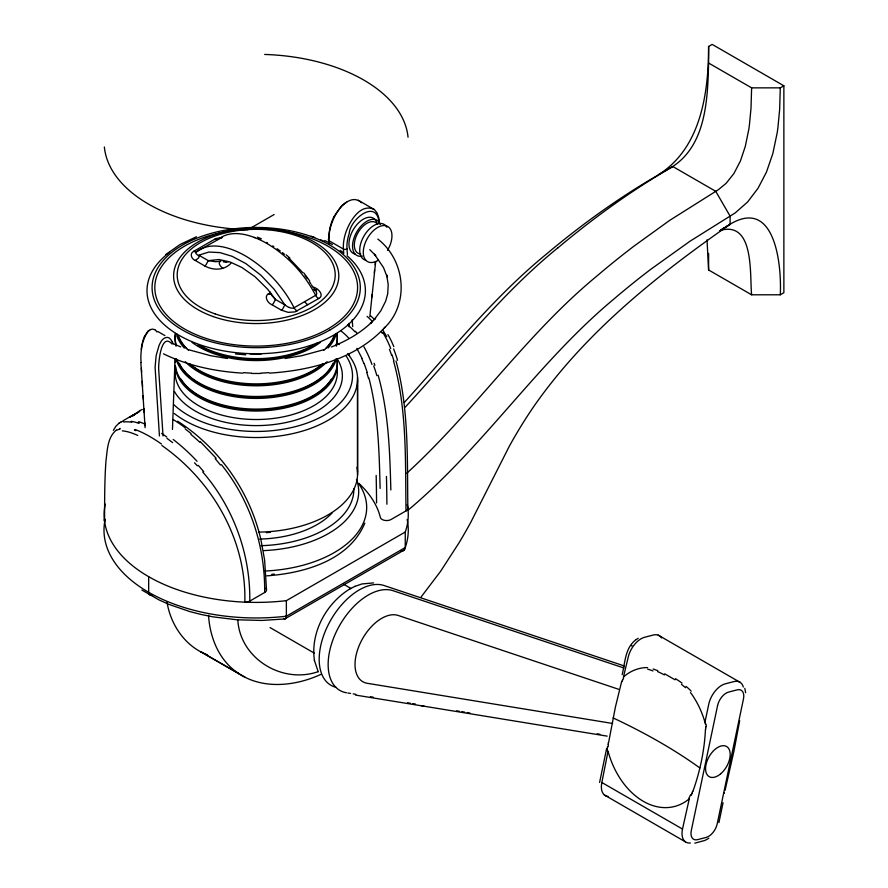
<?xml version="1.0" encoding="UTF-8"?>
<svg xmlns="http://www.w3.org/2000/svg" width="888" height="888" viewBox="0 0 888 888"><rect width="100%" height="100%" fill="white"/><g stroke="black" fill="none" stroke-linecap="round" stroke-linejoin="round"><path stroke-width="1.33" d="M105.206 519.258A6.338 3.663 0 0 0 104.562 521.178C104.662 501.01 104.473 480.808 105.994 460.683C107.381 450.205 107.381 437.273 116.383 430.092M357.553 472.094L357.553 377.611M708.602 46.465L708.602 63.026C707.647 99.012 706.215 144.522 672.76 166.5L658.419 174.769C701.065 148.107 708.602 92.596 708.602 46.465L712.187 44.4L783.871 85.792L783.871 292.729L780.286 294.794L751.614 294.794L708.602 269.963L707.026 239.849M708.602 63.026L751.614 87.857L751.015 108.147L749.383 125.219A169.286 97.736 -60 0 1 748.784 129.459L745.287 146.42L740.403 161.028L733.888 173.571L726.095 183.35L718.337 189.732L669.541 220.468L634.243 245.943A698.445 403.252 -60 0 0 596.703 276.19C525.962 334.487 474.325 411.555 406.837 473.193M783.871 85.792L780.286 87.857L779.653 109.391L777.866 128.038A191.364 110.489 -60 0 1 777.189 132.789L772.849 153.535L766.444 172.128L758.063 188.223L747.585 201.998L735.22 212.898L690.131 241.136L650.826 269.264A678.199 391.553 -60 0 0 614.374 298.634C538.206 361.816 483.949 446.708 408.036 510.189M705.461 729.126C704.506 750.349 700.022 771.439 692.873 791.43M314.452 660.65C310.223 632.589 326.207 603.274 350.094 588.788M172.461 429.459L175.058 358.497M199.079 255.1L208.858 252.048L220.069 252.625L232.134 256.31L245.765 263.525L261.072 275.358L274.248 289.377L284.87 304.895L282.606 309.135A6.482 3.741 -60.1 0 1 281.296 310.123L271.906 304.706C267.122 302.986 263.114 294.883 270.13 293.073M219.791 238.561L196.792 251.582C192.707 254.678 203.596 255.367 196.581 259.474A6.482 3.741 -59.9 0 1 195.26 260.45C191.375 259.141 189.322 253.258 193.751 251.304L215.851 238.572L222.566 237.396M608.125 746.764L608.358 744.433M371.661 297.524L371.95 294.783M374.281 272.827L374.57 270.074M375.158 264.591L375.446 261.838M369.83 316.75L375.68 261.605M141.192 349.439L141.603 346.575M739.682 720.634L733.999 750.871L725.074 790.353M608.558 742.757L615.406 707.059L621.678 681.407M599.6 782.483L606.604 748.651M141.703 345.998L142.446 342.502M718.914 822.61L723.054 802.752M622.166 674.658C625.152 662.748 624.974 647.63 636.086 639.638M608.025 796.469A19.003 10.967 -60 0 1 601.853 782.495L608.08 750.993M623.354 677.422L628.116 657.631A19.003 10.967 -60 0 1 644.644 637.262L653.29 635.031A19.003 10.967 -60 0 1 661.56 637.906M690.42 843.001A19.003 10.967 -60 0 1 682.495 829.059L689.332 798.623M142.602 341.902L143.423 339.127M143.223 341.369L143.59 340.215A23.787 13.731 -60 0 1 144.711 337.251C146.265 333.522 149.817 327.184 154.712 329.681M143.601 338.606L143.789 338.073A20.069 11.588 -60 0 1 144.422 336.485L148.263 330.858M692.085 793.361L691.197 795.37M364.835 523.121C349.117 560.683 303.962 573.193 266.844 575.846M113.364 430.369L115.795 426.351L118.914 423.254M334.077 216.461L341.236 206.282M334.487 216.972C338.339 208.114 351.437 192.918 361.449 202.764M383.949 328.349C409.934 304.073 405.328 260.262 377.844 239.094M421.101 596.969L440.537 571.395L459.24 542.49A326.928 188.756 -60 0 0 470.773 522.311L509.179 446.531A268.587 155.067 -60 0 1 534.365 405.661C585.814 332.101 657.087 275.28 730.103 224.353L727.716 225.752M404.295 402.508C450.338 351.648 493.306 297.447 546.708 253.857A706.804 408.069 -60 0 1 658.419 174.892M405.339 407.037C455.255 353.124 500.543 294.45 557.842 247.852M385.237 326.995C356.11 358.952 311.255 370.396 269.53 373.138M133.2 415.817L134.288 414.718M342.035 205.505L344.91 203.197M196.792 251.582C211.3 240.593 231.346 247.885 245.443 255.922C266.1 268.143 283.128 286.424 294.095 307.759L315.606 295.338C304.639 274.015 287.601 255.733 266.955 243.501C252.836 235.464 232.8 228.183 218.304 239.161M165.845 254.512L180.031 244.511L196.437 236.752M271.284 294.394L268.121 294.239M636.263 639.527L638.183 638.294M708.857 838.272L704.972 840.414L694.816 843.156M345.332 202.919L346.62 202.175M138.284 412.032L129.881 417.138L139.827 411.422M404.506 549.839L284.771 618.958L262.038 620.446L237.074 619.802L213.353 616.905L200.977 614.441L189.899 611.61L169.197 604.484L158.952 599.877L141.88 590.032M720.645 229.87L721.245 229.526M723.232 228.36L724.231 227.783M725.03 227.317L725.718 226.906M725.918 226.795L727.316 225.985M148.429 330.758L149.639 330.325M274.126 214.53L247.741 229.77A152.07 87.801 0 0 1 104.362 146.986M195.26 260.45L204.651 265.878C212.809 270.452 223.832 270.729 230.847 263.403M281.296 310.123L288.167 312.354L294.994 311.899L318.648 298.579C325.119 295.116 317.516 287.812 313.031 287.057M123.343 420.59L133.3 414.84M720.545 229.959L724.131 227.883M726.517 226.507C774.713 193.717 781.817 263.836 780.286 294.794M247.741 602.264L264.657 592.496A6.338 3.663 0 0 0 265.812 588.222M105.228 504.073A152.07 87.801 0 0 0 286.369 600.654L405.25 532.023A152.07 87.801 0 0 0 407.27 504.573M105.084 519.635A152.137 87.834 0 0 0 286.369 616.205L405.25 547.541A152.137 87.834 0 0 0 407.159 519.513M220.624 261.183L215.618 261.727L208.436 260.706L198.857 255.233M354.712 586.469L361.971 583.949L373.548 582.917M349.85 588.91L354.978 586.335M120.824 422.066L122.966 421.178M320.901 674.38C294.361 686.668 259.895 690.065 235.453 671.228C218.104 658.23 209.79 636.385 208.547 615.306M719.646 230.736L720.268 230.469M331.413 346.986C346.142 341.159 360.262 333.266 371.695 322.2L370.451 323.521L375.58 318.126L374.281 319.491L380.841 310.778L385.658 301.199L387.701 293.85L388.2 284.471L386.635 274.88L387.113 276.878L383.494 267.521L374.425 254.234L375.724 255.655L369.796 249.672M720.89 230.214C754.711 221.356 749.627 275.369 751.614 294.794M324.364 349.561L301.476 355.766L285.137 358.486M119.503 428.638L120.191 428.438M317.882 671.75C282.007 684.126 240.149 658.541 237.818 620.179M220.346 238.428L221.512 238.239M220.712 261.139C217.238 262.271 220.613 267.055 222.777 268.065M751.614 87.857L780.286 87.857M251.837 373.46L260.595 373.46M607.17 736.141L421.556 705.805M247.375 602.253L246.453 602.219M246.087 602.208L245.177 602.164M314.874 290.032L315.817 289.965A6.482 3.752 -60 0 0 317.138 289.433M242.946 373.149C215.629 371.539 188.212 365.878 163.503 353.846M235.498 353.957L245.754 354.823M647.63 667.687L645.365 667.587A71.129 50.527 75.5 0 0 624.175 676.334M227.261 358.486L210.611 355.7L188.167 349.606M424.331 706.26L355.444 695.06M612.609 723.465L367.266 683.294A37.662 21.745 -60 0 1 359.973 643.767A37.662 21.745 -60 0 1 398.157 615.451L618.792 689.332M347.896 693.006L350.549 693.439M353.191 693.872L355.844 694.316M370.44 696.703L373.093 697.135M407.57 702.774L410.223 703.207M412.876 703.651L415.529 704.084M456.643 710.811L459.285 711.244M461.938 711.677L464.591 712.109M467.243 712.553L469.896 712.986M597.213 733.821L599.866 734.265M223.232 261.793L226.529 262.393M254.19 237.396L255.156 237.684M653.113 668.975L657.786 670.673M624.009 668.031L393.051 590.698A56.666 32.712 -60 0 0 335.597 633.311A56.666 32.712 -60 0 0 346.575 692.784M138.14 422.244L139.583 422.732M134.432 430.147L135.786 430.647M258.93 239.005L259.884 239.372M314.596 289.965L313.941 289.555M257.409 237.14L261.416 238.817M207.237 654.756C185.248 646.486 170.762 624.963 167.033 602.319M173.97 344.045L180.719 346.886M664.69 673.826L675.047 679.808M266.644 242.468L267.61 242.968M324.775 240.526L332.378 244.511M658.197 635.12L740.281 682.428M245.099 677.267L200.588 651.648L239.46 674.036M672.76 166.5L715.761 191.331L730.103 216.161L730.103 224.442M358.253 200.211L374.536 209.746L377.023 212.898L378.588 217.072M284.87 304.895L275.48 299.478L271.85 295.538L269.752 291.708M157.72 331.435L164.891 335.575M343.878 584.393L351.049 588.533M601.853 782.495L682.495 829.059M270.074 627.605L314.274 653.124M685.514 841.902L604.428 795.004M272.705 245.887L273.793 246.553M177.689 421.234C218.959 447.885 249.484 490.898 260.695 538.761M373.87 209.235C359.962 203.163 349.461 221.9 345.787 232.556A36.364 20.99 -60 0 0 343.423 249.04L343.745 253.624M277.045 248.696L280.264 250.982M161.894 445.521C212.232 480.741 246.598 539.871 244.811 602.153A6.338 3.663 0 0 0 249.772 601.087C250.505 554.168 233.477 507.47 202.753 471.994M166.933 438.284L172.627 442.635M185.192 428.926L191.087 433.566M681.451 684.337L685.569 687.712M337.052 342.957L339.127 344.566M282.384 252.603L284.504 254.279M286.18 254.812L289.888 258.064M288.578 257.742L302.753 272.627M370.807 315.984L374.603 319.569M200.344 441.702L216.128 458.23M194.539 462.803L197.358 465.845M355.322 331.235L356.921 333.022M690.442 692.596L691.896 694.449A71.173 50.561 75.5 0 1 704.961 722.266M347.852 353.468L349.595 355.611M221.412 464.657C250.338 500.488 265.246 546.597 264.657 592.496M303.807 272.927L309.734 280.985M305.095 275.602L307.326 278.643M382.484 329.57L386.757 336.696M309.446 281.718L310.789 283.783M311.444 284.815L312.709 286.902M356.843 348.34L361.982 358.308M171.983 343.978C160.584 331.124 157.986 366.078 158.786 370.807L163.026 435.941M314.374 660.35L318.248 671.816M389.444 349.273L391.575 355.022M364.102 363.381L367.266 372.438M374.137 363.281L374.869 365.246M393.484 360.883C407.159 409.59 405.272 460.783 406.005 510.889A6.338 3.663 0 0 0 407.847 508.025C407.137 458.941 409.046 408.835 396.015 361.039M378.122 375.191C388.633 412.465 389.843 451.515 390.842 489.998M744.821 688.311L745.631 692.729M368.897 378.011C378.299 413.986 379.198 451.448 380.12 488.411M260.961 539.926L264.613 559.973L266.511 589.854M378.721 217.66L379.176 220.735M104.562 521.178L104.362 519.48M407.847 508.025L408.036 509.712L391.109 519.48A6.338 3.663 0 0 1 384.626 520.368A6.338 3.663 0 0 1 380.364 517.415A152.07 87.801 0 0 0 358.796 483.327M705.272 723.998L704.961 722.244L708.757 704.195A19.003 10.967 -60 0 1 725.296 683.827L733.932 681.596A19.003 10.967 -60 0 1 743.312 687.012M379.231 223.598C377.267 197.547 350.138 218.981 349.195 233.544A33.811 19.525 -60 0 0 346.997 248.873L347.408 254.601M352.203 319.78L352.714 326.64M348.873 323.376L349.128 326.806M329.315 244.2L329.071 240.77A2.531 1.576 -4.2 0 1 329.06 238.539M159.44 435.986L155.089 367.232L156.144 355.566L159.019 345.587A16.85 9.724 -60 0 1 160.573 342.446C162.104 338.65 167.599 334.998 170.64 339.383A28.927 16.706 -60 0 1 172.194 341.88M141.381 368.276L141.636 372.183M142.224 381.307L142.568 386.513M143.157 395.637L143.412 399.545M144 408.658L144.256 412.565M144.933 422.988L145.11 425.596M140.87 362.681L145.099 427.705M708.602 253.413L708.602 269.963M405.25 532.023L405.25 547.541A6.494 4.662 42.2 0 1 400.943 551.148M357.553 380.519L357.553 474.991M286.369 600.654L286.369 616.172M148.673 576.678L148.673 592.207A6.338 3.663 -60 0 0 151.915 595.304M274.414 229.981A101.376 58.53 0 0 1 340.792 319.824A101.376 58.53 0 0 1 171.617 319.824A101.376 58.53 0 0 1 237.984 229.981M243.146 229.515A101.376 58.53 0 0 1 245.732 229.337M266.666 229.337A101.376 58.53 0 0 1 269.264 229.515M227.439 261.838A75.635 43.667 60 0 1 228.061 261.949M289.211 307.514A11.822 8.469 13.8 0 1 285.015 304.817M318.648 298.501A5.561 3.208 60 0 1 315.562 295.36M316.184 291.941A4.851 3.385 13.4 0 1 315.762 295.438M307.892 304.706A5.561 3.208 60 0 1 304.817 301.565M196.836 251.648A5.561 3.208 60 0 1 193.762 251.226M218.337 239.227A5.561 3.208 60 0 1 215.262 238.817M297.136 310.911A5.561 3.208 60 0 1 294.061 307.781M294.194 307.87A4.851 3.385 13.4 0 1 289.288 307.448M271.906 304.695A6.482 3.741 -60 0 0 273.227 303.718L275.48 299.478L267.643 289.188L255.056 276.745L241.858 267.454L230.025 261.96L218.959 259.518L208.236 260.65L205.972 264.89A6.482 3.741 -60 0 1 204.651 265.878M313.875 288.556A11.81 8.192 15.6 0 1 316.472 291.886M261.461 353.901A104.118 60.118 0 0 1 249.861 353.868M347.053 255.744A109.191 63.037 0 0 1 337.307 332.922L333.411 335.287A109.191 63.037 0 0 1 184.149 338.073A109.191 63.037 0 0 1 169.663 252.259M311.066 236.208A109.191 63.037 0 0 1 314.685 237.473M320.535 239.771A109.191 63.037 0 0 1 323.909 241.247M340.115 250.372A109.191 63.037 0 0 1 343.212 252.625M557.853 247.907A727.205 419.846 -60 0 1 672.76 166.622M624.297 666.377A35.675 20.602 -60 0 0 621.5 665.023L384.093 585.525A56.666 32.712 -60 0 0 327.25 626.817A56.666 32.712 -60 0 0 335.875 687.257M331.291 379.209A79.465 45.876 0 0 1 256.199 410.078A79.465 45.876 0 0 1 181.108 379.209M336.874 359.363A81.108 46.82 0 0 1 261.438 410.933A81.108 46.82 0 0 1 175.125 365.412M337.063 358.641A81.108 46.82 0 0 1 263.536 408.902A81.108 46.82 0 0 1 175.524 367.11M333.044 363.259A79.465 45.876 0 0 1 256.199 397.469A79.465 45.876 0 0 1 179.354 363.259M336.33 358.819A81.108 46.82 0 0 1 256.199 398.412A81.108 46.82 0 0 1 176.068 358.819M335.586 359.252A81.108 46.82 0 0 1 256.199 396.481A81.108 46.82 0 0 1 176.812 359.252M321.678 364.968A79.465 45.876 0 0 1 190.72 364.968M336.874 334.143A81.108 46.82 0 0 1 336.33 346.198M327.117 361.694A81.108 46.82 0 0 1 256.199 385.803A81.108 46.82 0 0 1 185.281 361.694M176.068 346.198A81.108 46.82 0 0 1 175.524 334.143M337.063 333.411A81.108 46.82 0 0 1 335.986 345.454M323.032 363.581A81.108 46.82 0 0 1 189.377 363.581M176.412 345.454A81.108 46.82 0 0 1 175.336 333.411M333.977 335.764A79.465 45.876 0 0 1 325.685 348.629M186.713 348.629A79.465 45.876 0 0 1 178.421 335.764M335.586 335.953A81.108 46.82 0 0 1 328.061 348.074M268.709 372.627A81.108 46.82 0 0 1 260.994 373.104M251.404 373.104A81.108 46.82 0 0 1 243.689 372.627M184.338 348.074A81.108 46.82 0 0 1 176.812 335.953M335.586 334.021A81.108 46.82 0 0 1 323.898 350.216M188.5 350.216A81.108 46.82 0 0 1 176.812 334.021M317.216 343.145A79.465 45.876 0 0 1 198.024 344.999M320.357 342.391A81.108 46.82 0 0 1 192.041 342.391M313.553 344.921A81.108 46.82 0 0 1 198.845 344.921M348.651 354.989A101.376 58.53 0 0 1 307.137 429.614A101.376 58.53 0 0 1 174.292 413.486M345.954 355.688A96.304 55.6 0 0 1 298.734 425.741A96.304 55.6 0 0 1 173.782 404.617M356.987 467.288A101.376 58.53 0 0 1 258.83 532.112M337.085 369.264A81.097 46.82 0 0 1 254.123 419.502A81.097 46.82 0 0 1 175.735 366.877M337.962 360.128A86.169 49.75 0 0 1 283.427 423.054A86.169 49.75 0 0 1 174.448 391.564M332.156 512.876A86.169 49.75 0 0 1 259.496 539.083M270.241 532.334A81.097 46.82 0 0 1 266.278 532.678M353.846 488.844A97.647 56.377 0 0 1 261.139 545.676M356.51 479.431A102.497 59.174 0 0 1 332.323 531.202L328.671 533.433A102.497 59.174 0 0 1 263.903 550.593M274.303 574.081A104.606 60.395 0 0 1 271.761 574.325M359.141 484.315A110.467 63.781 0 0 1 338.25 550.172L334.31 552.558A110.467 63.781 0 0 1 264.502 571.062M264.657 54.446A152.07 87.801 0 0 1 408.036 137.218M286.158 615.928A6.494 2.264 74.7 0 1 283.727 618.392M386.447 476.39A340.959 40.626 85.1 0 1 386.902 504.24M376.168 475.435A347.619 39.538 85.4 0 1 376.579 502.963M373.704 365.889A108.07 66.989 76.5 0 1 376.878 375.657M363.925 346.808A85.836 56.976 77.1 0 1 371.983 364.457M347.741 324.997A69.863 51.56 81.4 0 1 354.978 331.823M367.099 316.372A69.075 52.037 83.4 0 1 372.56 321.756M381.263 331.601A74.947 55.345 82.5 0 1 382.251 333.211M382.861 332.545A84.826 61.139 81 0 1 390.698 348.473M391.952 354.812A105.938 69.331 78.6 0 1 393.872 360.706M366.811 372.638A103.285 62.304 76.9 0 1 368.42 378.177M361.76 358.486A82.506 55.001 77.9 0 1 363.858 363.525M341.247 331.169A58.775 43.679 82.6 0 1 348.84 338.273M387.923 334.61A79.021 59.341 85.7 0 1 393.784 346.586M393.617 348.929A98.668 66.422 80.9 0 1 397.535 360.317M198.213 465.345A105.705 49.728 44.1 0 1 203.707 471.628M173.149 439.46A82.651 34.776 44.6 0 1 197.058 461.283M138.917 421.756A69.075 22.256 43.6 0 1 144.378 423.82M161.616 433.422A69.075 22.256 43.6 0 1 166.733 436.985M131.169 421.334A74.947 24.698 45.1 0 1 138.828 423.321M123.654 422.033A84.804 29.049 46.8 0 1 131.768 422.277M118.925 423.265A105.927 38.095 52.6 0 1 120.879 422.144M134.399 414.874A109.413 41.558 55.6 0 1 136.83 412.765M138.14 411.854A85.77 32.423 51.9 0 1 142.291 409.468M173.138 419.502A69.863 23.843 45.2 0 1 185.07 427.683M190.942 434.432A77.034 28.771 45.4 0 1 199.955 442.391M215.218 458.708A108.358 52.148 45.4 0 1 220.424 465.012M134.932 429.514A67.277 19.214 41.9 0 1 161.538 444.067M122.267 430.88A79.01 23.432 43.6 0 1 137.762 435.431M116.539 430.291A99.845 33.511 51.4 0 1 119.913 429.226M355.111 254.079A20.28 11.711 -60 0 1 355.122 226.862A20.28 11.711 -60 0 1 377.189 223.676M378.388 260.129A20.28 11.711 -60 0 1 363.68 248.229A20.28 11.711 -60 0 1 384.793 225.563A20.28 11.711 -60 0 1 387.501 250.349M360.783 254.012A17.738 10.245 -60 0 1 357.797 233.056A17.738 10.245 -60 0 1 377.555 224.065M362.471 256.121A20.28 11.711 -60 0 1 356.554 232.279A20.28 11.711 -60 0 1 380.353 224.409M365.867 260.284A20.28 11.711 -60 0 1 364.735 234.754A20.28 11.711 -60 0 1 386.957 227.317M631.612 645.976A12.665 7.315 -60 0 1 631.99 645.476M688.766 799.233A71.173 50.561 75.5 0 1 608.269 752.014M647.707 669.208A53.768 37.507 66.6 0 1 653.002 670.962M657.575 671.572A135.809 104.151 86.5 0 1 664.379 674.891M675.479 678.687A135.587 105.217 -89.1 0 1 682.017 683.094M686.013 686.391A51.981 36.475 77.8 0 1 691.175 691.175M607.303 750.948A23.033 18.792 76 0 1 607.481 746.586M608.08 744.333A81.285 57.731 81.1 0 1 608.291 742.657M613.12 717.926A390.054 152.414 12.5 0 1 699.855 767.954M621.944 681.629A47.885 33.067 70.5 0 1 622.555 679.886M622.843 679.831A23.909 16.894 68.1 0 1 623.698 677.744M690.575 794.771A23.343 15.54 87.6 0 1 688.922 798.046M692.662 791.275A73.071 56.444 75.6 0 1 691.885 793.206M705.716 726.551A44.911 30.37 71.6 0 1 705.727 729.215M706.093 724.142A23.921 15.418 73.1 0 1 706.226 726.739M724.397 792.662A48.674 33.722 68.7 0 1 724.197 793.217M175.325 360.639A2.531 1.399 2.2 0 1 175.036 362.404M154.778 329.57A25.264 14.585 -60 0 1 156.943 331.99M141.125 362.493A54.379 31.391 -60 0 1 143.057 341.403M172.316 341.758A56.033 32.357 -60 0 1 173.138 344.011M346.986 248.884A2.531 1.576 -4.2 0 1 343.401 249.051L329.071 240.77A35.298 20.38 -60 0 1 334.443 216.961M329.093 237.251A32.756 18.914 -60 0 1 334.043 216.45M717.56 705.66L691.297 830.535A12.665 7.315 -60 0 0 697.546 839.648L706.182 837.417A12.665 7.315 -60 0 0 717.204 823.842L743.467 698.978A12.665 7.315 -60 0 0 737.218 689.854L728.582 692.085A12.665 7.315 -60 0 0 717.56 705.66M329.825 330.059L325.918 332.212A104.118 60.118 0 0 1 154.756 301.099A104.118 60.118 0 0 1 284.882 229.77A104.118 60.118 0 0 1 329.825 330.059M214.952 313.841A78.999 45.61 0 0 0 335.176 276.124A78.999 45.61 0 0 0 218.481 234.865A78.999 45.61 0 0 0 214.952 313.841M213.076 316.528A82.584 47.675 0 0 0 338.761 277.1A82.584 47.675 0 0 0 216.772 233.977A82.584 47.675 0 0 0 213.076 316.528M720.601 773.87A17.416 10.057 -60 0 0 726.906 746.697A17.416 10.057 -60 0 0 706.104 764.18A17.416 10.057 -60 0 0 720.601 773.87"/></g></svg>
